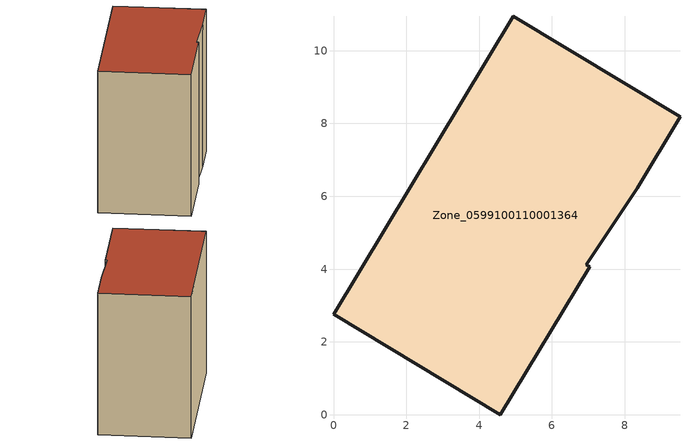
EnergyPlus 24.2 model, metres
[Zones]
Zone_0599100110001364
 floor ground (C_G): 6.94,4.12 7.03,4.06 4.59,0 0,2.77 4.94,10.95 9.52,8.18 8.34,6.22 z0
 wall outside (C_F): 8.34,6.22 9.52,8.18 4.94,10.95 0,2.77 4.59,0 7.03,4.06 6.94,4.12 8.34,6.22 z0:8.75
 roof outside (C_R): 7.03,4.06 6.94,4.12 8.34,6.22 9.52,8.18 4.94,10.95 0,2.77 4.59,0 z8.75
[BUILDING]
Pand.0599100110001364: North Axis=0; Terrain=City; Loads Convergence Tolerance Value=0.04; Temperature Convergence Tolerance Value=0.4; Solar Distribution=FullExterior; Maximum Number of Warmup Days=25; Minimum Number of Warmup Days=1
[Site:Location]
Rotterdam.The.Hague.AP_ZH_NLD Design_Conditions: Latitude=51.96; Longitude=4.45; Time Zone=1; Elevation=-4.5
[SITE:GROUNDTEMPERATURE:BUILDINGSURFACE]
18, 18, 18, 18, 18, 18, 18, 18, 18, 18, 18, 18
[MATERIAL] Thermal Absorptance=0.9; Solar Absorptance=0.7; Visible Absorptance=0.7
Name | Roughness | Thickness | Conductivity | Density | Specific Heat
G.TC.2015-2018 | MediumSmooth | 0.15 | 0.0428571 | 540 | 1210
F.TC.2015-2018 | Rough | 0.3 | 0.0666667 | 1920 | 840
R.TC.2015-2018 | MediumRough | 0.2 | 0.0333333 | 1500 | 1000
[CONSTRUCTION]
C_G: G.TC.2015-2018
C_F: F.TC.2015-2018
C_R: R.TC.2015-2018
[ZONE]
Zone_0599100110001364: Type=1; Multiplier=1; Ceiling Height=Autocalculate; Volume=Autocalculate; Floor Area=autocalculate; Part of Total Floor Area=Yes
[ZONEINFILTRATION:DESIGNFLOWRATE]
Infil_Zone_0599100110001364: Zone or ZoneList or Space or SpaceList=Zone_0599100110001364; Schedule=AlwaysOn; Design Flow Rate Calculation Method=Flow/Area; Flow Rate per Floor Area=0.0015; Constant Term Coefficient=1; Temperature Term Coefficient=0; Velocity Term Coefficient=0; Velocity Squared Term Coefficient=0
[HVACTEMPLATE:ZONE:IDEALLOADSAIRSYSTEM]
Zone_0599100110001364: Maximum Heating Supply Air Temperature=50; Minimum Cooling Supply Air Temperature=13; Maximum Heating Supply Air Humidity Ratio=0.0156; Minimum Cooling Supply Air Humidity Ratio=0.0077; Heating Limit=NoLimit; Cooling Limit=NoLimit; Dehumidification Control Type=ConstantSensibleHeatRatio; Cooling Sensible Heat Ratio=0.7; Dehumidification Setpoint=60; Humidification Control Type=None; Humidification Setpoint=30; Outdoor Air Method=None; Outdoor Air Flow Rate per Person=0.00944; Outdoor Air Flow Rate per Zone Floor Area=0; Outdoor Air Flow Rate per Zone=0; Demand Controlled Ventilation Type=None; Outdoor Air Economizer Type=NoEconomizer; Heat Recovery Type=None; Sensible Heat Recovery Effectiveness=0.7; Latent Heat Recovery Effectiveness=0.65
[ZONECONTROL:THERMOSTAT]
ThermostatControl_Zone_0599100110001364: Zone or ZoneList=Zone_0599100110001364; Control Type Schedule=DualSetpointControlType; Control 1=Thermostat_Zone_0599100110001364; Temperature Difference Between Cutout And Setpoint=0
[THERMOSTATSETPOINT:DUALSETPOINT]
Thermostat_Zone_0599100110001364: Heating Setpoint Temperature Schedule=HeatingSetpoint_Zone_0599100110001364; Cooling Setpoint Temperature Schedule=CoolingSetpoint_Zone_0599100110001364
[SCHEDULE:COMPACT]
HeatingSetpoint_Zone_0599100110001364: Through: 12/31, For: AllDays, Until: 24:00, 21
CoolingSetpoint_Zone_0599100110001364: Through: 12/31, For: AllDays, Until: 24:00, 24
DualSetpointControlType: Through: 12/31, For: AllDays, Until: 24:00, 4
AlwaysOn: Through: 12/31, For: AllDays, Until: 24:00, 1
